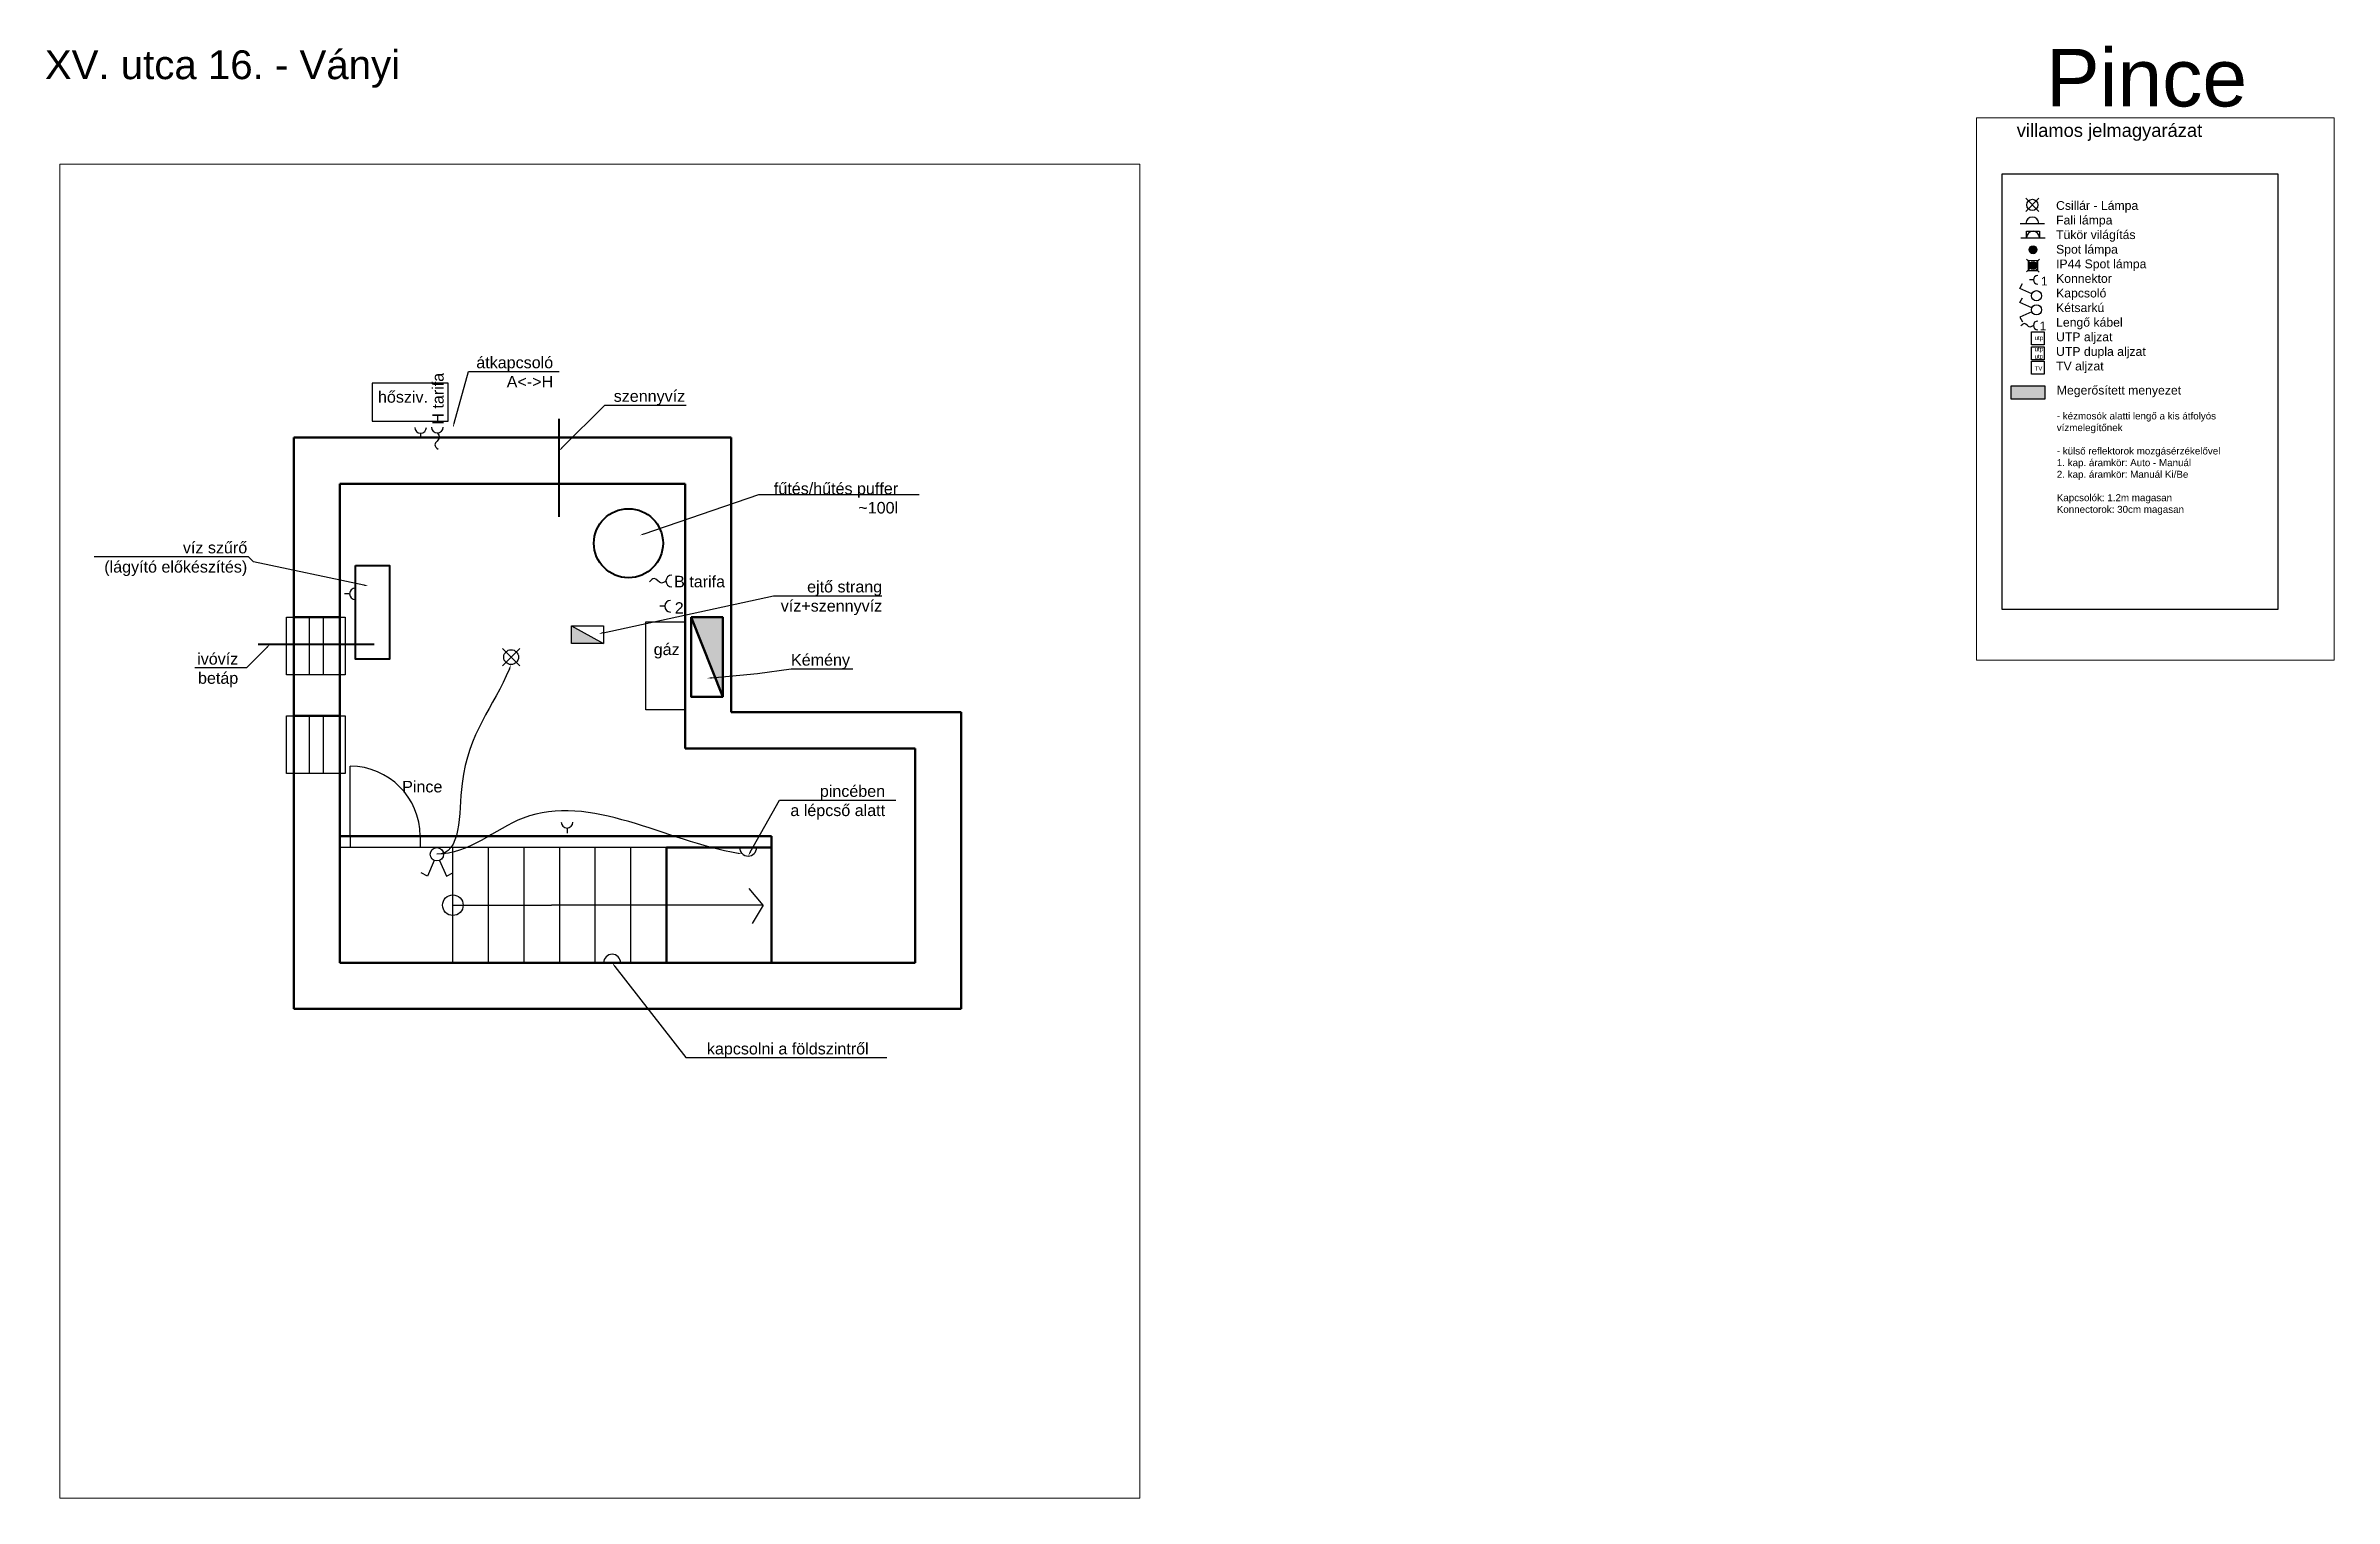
# Paper-space layout 'Építés - pince' of a CAD drawing. Header units: metres. Extents: x 8 to 406, y 4 to 256.
# The model-space entities are those that its viewports show. They can reach past a viewport. Long polylines and large blocks are cut down to what shows.
import ezdxf
from ezdxf import colors
from ezdxf.entities.mleader import LeaderData, LeaderLine
from ezdxf.math import Vec2, Vec3

# ---------------------------------------------------------------- set-up
doc = ezdxf.new("R2010")
doc.units = ezdxf.units.M
doc.header["$LTSCALE"] = 0.001
doc.linetypes.add('DASHED', pattern=[19.05, 12.7, -6.35])
for name, color, linetype, lineweight in [('ajtók', 7, 'Continuous', 25), ('gépészet - víz', 5, 'Continuous', 40), ('külső fal', 7, 'Continuous', 50), ('külső fal - sz', 7, 'DASHED', 50)]:
    doc.layers.add(name, color=color, linetype=linetype, lineweight=lineweight)
for name, color, linetype in [('fűtés', 8, 'Continuous'), ('gépészet - kapcsolók', 4, 'Continuous'), ('gépészet - villany', 6, 'Continuous'), ('lépcső', 170, 'Continuous'), ('Méret', 7, 'Continuous'), ('újfal', 1, 'Continuous'), ('újfal - gipszkarton', 1, 'Continuous')]:
    doc.layers.add(name, color=color, linetype=linetype)
doc.styles.add('dada', font='arial.ttf', dxfattribs={"height": 80})
doc.styles.get("Standard").update_dxf_attribs({"font": 'arial.ttf'})

# ---------------------------------------------------------------- blocks, each defined once
blk = doc.blocks.new('Csillar')
at = {"layer": 'gépészet - villany', "ltscale": 10000}
for p, q in [((-76, 76), (76, -76)), ((-76, -76), (76, 76))]:
    blk.add_line(p, q, dxfattribs=at)
blk.add_circle((0, 0), 64.4, dxfattribs=at)
blk = doc.blocks.new('Fali lámpa')
at = {"layer": 'gépészet - villany', "ltscale": 10000}
blk.add_line((-139, 0), (139, 0), dxfattribs=at)
blk.add_arc((0, 0), 73.7, 0, 180, dxfattribs=at)
blk = doc.blocks.new('Lámpa_Tükörvilágítás')
at = {"layer": 'gépészet - villany', "ltscale": 10000}
for p, q in [((-74, 0), (-74, 74)), ((-74, 74), (74, 74)), ((74, 74), (74, 0))]:
    blk.add_line(p, q, dxfattribs=at)
blk.add_blockref('Fali lámpa', (0, 0), dxfattribs=at)
blk = doc.blocks.new('Lámpa_Spot')
at = {"layer": 'gépészet - villany', "ltscale": 10000}
blk.add_hatch(color=256, dxfattribs=at).paths.add_polyline_path([(45, 0, 1), (-45, 0, 1)])
blk.add_circle((0, 0), 45.2, dxfattribs=at)
blk = doc.blocks.new('Lámpa_Spot_IP44')
at = {"layer": 'gépészet - villany', "ltscale": 10000}
for p, q in [((73, 73), (-73, -73)), ((-72, 75), (72, -75)), ((56, 56), (-55, 57)), ((-55, 57), (-55, -57)), ((55, -57), (56, 56)), ((-55, -57), (55, -57))]:
    blk.add_line(p, q, dxfattribs=at)
blk.add_blockref('Lámpa_Spot', (1, 1), dxfattribs=at)
blk = doc.blocks.new('Villany - kapcsoló')
at = {"layer": 'gépészet - kapcsolók', "ltscale": 10000}
for p, q in [((-249, 84), (-218, 140)), ((-111, 25), (-249, 84))]:
    blk.add_line(p, q, dxfattribs=at)
blk.add_circle((-58, 2), 57.8, dxfattribs=at)
blk = doc.blocks.new('Villany - kapcsoló 2 sarkú')
at = {"layer": 'gépészet - kapcsolók', "ltscale": 10000}
for p, q in [((-249, 84), (-218, 139)), ((-111, 24), (-249, 84)), ((-111, -22), (-249, -82)), ((-249, -82), (-218, -137))]:
    blk.add_line(p, q, dxfattribs=at)
blk.add_circle((-58, 1), 57.8, dxfattribs=at)
blk = doc.blocks.new('Villany - konector lengő')
at = {"layer": 'gépészet - kapcsolók', "ltscale": 10000}
blk.add_arc((0, 0), 50.5, 90, 270, dxfattribs=at)
blk.add_spline([(-51, 0), (-89, -18), (-153, 21), (-192, -6)], degree=3, dxfattribs=at)
at = {"layer": 'gépészet - villany', "ltscale": 10000, "style": 'dada'}
blk.add_attdef('DARAB', (21, -55), '', height=100, dxfattribs=at)
blk = doc.blocks.new('Villany - konector')
at = {"layer": 'gépészet - kapcsolók', "ltscale": 10000}
blk.add_line((-51, 0), (-94, 0), dxfattribs=at)
blk.add_arc((0, 0), 50.5, 90, 270, dxfattribs=at)
at = {"layer": 'gépészet - villany', "ltscale": 10000, "style": 'dada'}
blk.add_attdef('DARAB', (36, -65), '', height=100, dxfattribs=at)
blk = doc.blocks.new('Villany - TV')
at = {"layer": 'gépészet - kapcsolók', "ltscale": 10000}
blk.add_lwpolyline([(-148, 0), (0, 0), (0, -148), (-148, -148)], close=True, dxfattribs=at)
at = {"layer": 'gépészet - kapcsolók', "ltscale": 10000, "insert": (-111, -56), "char_height": 50, "width": 107.62, "attachment_point": 1, "style": 'dada'}
blk.add_mtext('TV', dxfattribs=at)
blk = doc.blocks.new('Villany - UTP')
at = {"layer": 'gépészet - kapcsolók', "ltscale": 10000}
blk.add_lwpolyline([(-148, 0), (0, 0), (0, -148), (-148, -148)], close=True, dxfattribs=at)
at = {"layer": 'gépészet - kapcsolók', "ltscale": 10000, "insert": (-111, -44), "char_height": 50, "width": 107.62, "attachment_point": 1, "style": 'dada'}
blk.add_mtext('utp', dxfattribs=at)
blk = doc.blocks.new('Villany - UTP dupla')
at = {"layer": 'gépészet - kapcsolók', "ltscale": 10000}
blk.add_lwpolyline([(-148, 0), (0, 0), (0, -148), (-148, -148)], close=True, dxfattribs=at)
at = {"layer": 'gépészet - kapcsolók', "ltscale": 10000, "insert": (-111, -1), "char_height": 50, "width": 107.62, "attachment_point": 1, "style": 'dada'}
blk.add_mtext('utp\\Putp', dxfattribs=at)

msp = doc.modelspace()

# ---------------------------------------------------------------- hatches: boundary and pattern name
at = {"layer": 'fűtés', "ltscale": 10000}
msp.add_hatch(color=256, dxfattribs=at).paths.add_polyline_path([(9116.308, 18628.631), (9393.906, 18472.863), (9116.308, 18472.863)])
at = {"layer": 'külső fal', "ltscale": 10000}
msp.add_hatch(color=256, dxfattribs=at).paths.add_polyline_path([(10156.804, 18701.254), (10431.149, 18701.254), (10431.149, 18010.766)])
at = {"layer": 'Méret', "ltscale": 10000, "true_color": 0xd7f6fd}
msp.add_hatch(color=7, dxfattribs=at).paths.add_polyline_path([(-4191.512, 28704.504), (-4191.512, 28553.329), (-3805.176, 28553.329), (-3805.176, 28704.504)])

# ---------------------------------------------------------------- linework, layer by layer
at = {"layer": 'ajtók', "ltscale": 10000}
for p, q in [((7195.441, 16801.441), (7195.441, 17408.095)), ((7195.441, 16801.441), (7195.441, 16701.441)), ((7802.095, 16801.441), (7802.095, 16701.441))]:
    msp.add_line(p, q, dxfattribs=at)
for points in [[(6641.099, 18201.11), (6641.099, 18701.11), (7150.963, 18701.11), (7150.963, 18201.11)], [(6641.099, 17344.84), (6641.099, 17844.84), (7150.963, 17844.84), (7150.963, 17344.84)]]:
    msp.add_lwpolyline(points, close=True, dxfattribs=at)
for points in [[(6841.217, 18201.11), (6841.217, 18701.11), (6960.716, 18701.11), (6960.716, 18201.11)], [(6841.217, 17344.84), (6841.217, 17844.84), (6960.716, 17844.84), (6960.716, 17344.84)]]:
    msp.add_lwpolyline(points, dxfattribs=at)
msp.add_arc((7195.441, 16801.441), 606.654, 0, 90, dxfattribs=at)
at = {"layer": 'fűtés', "ltscale": 10000}
msp.add_line((9116.308, 18628.631), (9393.906, 18472.863), dxfattribs=at)
for points in [[(7384.544, 20403.293), (8044.634, 20403.293), (8044.634, 20733.339), (7384.544, 20733.339)], [(9116.308, 18628.631), (9393.906, 18628.631), (9393.906, 18472.863), (9116.308, 18472.863)], [(10103.786, 17897.906), (9764.194, 17897.906), (9764.194, 18662.98), (10103.786, 18662.98)]]:
    msp.add_lwpolyline(points, close=True, dxfattribs=at)
at = {"layer": 'gépészet - villany', "ltscale": 10000}
msp.add_lwpolyline([(-4293.911, 31125.352), (-1144.263, 31125.352), (-1144.263, 26151.222), (-4293.911, 26151.222)], close=True, dxfattribs=at)
at = {"layer": 'gépészet - víz', "ltscale": 10000}
for p, q in [((9006.448, 20424.011), (9006.448, 19572.32)), ((6394.089, 18468.418), (7402.008, 18468.418))]:
    msp.add_line(p, q, dxfattribs=at)
msp.add_lwpolyline([(7240.121, 19150.807), (7535.498, 19150.807), (7535.498, 18338.184), (7240.121, 18338.184)], close=True, dxfattribs=at)
msp.add_circle((9612.26, 19344.388), 300, dxfattribs=at)
at = {"layer": 'külső fal'}
for p, q in [((6703.786, 19861.441), (6703.786, 20261.441)), ((6703.786, 20261.441), (10503.786, 20261.441)), ((6703.786, 19861.441), (6703.786, 20261.441)), ((10503.786, 20261.441), (10503.786, 17878.942)), ((6703.786, 15301.441), (6703.786, 19861.441)), ((7103.786, 17861.441), (7103.786, 19861.441)), ((7103.786, 19861.441), (9003.786, 19861.441)), ((7103.786, 19861.441), (7103.786, 15701.441)), ((10103.786, 19861.441), (7103.786, 19861.441)), ((10503.786, 17878.942), (12503.786, 17878.942)), ((10103.786, 17561.441), (12103.786, 17561.441)), ((12103.786, 17561.441), (10103.786, 17561.441)), ((12003.786, 15701.441), (7103.786, 15701.441)), ((8086.695, 15701.441), (11103.786, 15701.441)), ((8303.786, 15701.441), (8086.695, 15701.441)), ((12003.786, 15701.441), (12103.786, 15701.441)), ((12503.786, 15301.441), (6703.786, 15301.441))]:
    msp.add_line(p, q, dxfattribs=at)
at = {"layer": 'külső fal', "ltscale": 10000}
for p, q in [((10103.786, 19861.441), (10103.786, 17561.441)), ((7103.786, 18701.11), (6703.786, 18701.11)), ((10156.804, 18701.254), (10431.149, 18010.766)), ((7103.786, 17844.84), (6703.786, 17844.84)), ((12503.786, 17878.942), (12503.786, 15301.441)), ((12103.786, 17561.441), (12103.786, 15701.441)), ((10853.786, 16801.441), (7103.786, 16801.441)), ((9942.398, 15701.441), (9942.398, 16701.441)), ((9942.398, 16701.441), (10853.786, 16701.441)), ((10853.786, 16701.441), (10853.786, 16801.441))]:
    msp.add_line(p, q, dxfattribs=at)
at = {"layer": 'külső fal', "linetype": 'DASHED', "ltscale": 10000}
msp.add_line((10853.786, 16701.441), (10853.786, 15701.441), dxfattribs=at)
at = {"layer": 'külső fal', "ltscale": 10000}
msp.add_lwpolyline([(10156.804, 18701.254), (10431.149, 18701.254), (10431.149, 18010.766), (10156.804, 18010.766)], close=True, dxfattribs=at)
at = {"layer": 'külső fal - sz', "ltscale": 10000}
for p, q in [((6703.786, 18201.11), (6703.786, 18701.11)), ((7103.786, 18201.11), (7103.786, 18701.11)), ((6703.786, 17344.84), (6703.786, 17844.84)), ((7103.786, 17344.84), (7103.786, 17844.84))]:
    msp.add_line(p, q, dxfattribs=at)
at = {"layer": 'külső fal - sz', "linetype": 'DASHED', "ltscale": 10000}
msp.add_line((7103.786, 15701.441), (8086.695, 15701.441), dxfattribs=at)
at = {"layer": 'lépcső'}
for p, q in [((10853.786, 16701.441), (7103.786, 16701.441)), ((7103.786, 16701.441), (7103.786, 15701.441)), ((8086.695, 15701.441), (8086.695, 16701.441)), ((8395.979, 15701.441), (8395.979, 16701.441)), ((8705.262, 15701.441), (8705.262, 16701.441)), ((9014.546, 15701.441), (9014.546, 16701.441)), ((9323.83, 15701.441), (9323.83, 16701.441)), ((9633.114, 15701.441), (9633.114, 16701.441)), ((9942.398, 15701.441), (9942.398, 16701.441)), ((10782.897, 16201.441), (10660.801, 16346.452)), ((10782.897, 16201.441), (8943.889, 16201.441)), ((10782.897, 16201.441), (10685.516, 16041.631)), ((10853.786, 15701.441), (8086.695, 15701.441))]:
    msp.add_line(p, q, dxfattribs=at)
at = {"layer": 'lépcső', "ltscale": 10000}
for p, q in [((8086.695, 16201.441), (8943.889, 16201.441)), ((8086.695, 15701.441), (7103.786, 15701.441))]:
    msp.add_line(p, q, dxfattribs=at)
msp.add_circle((8086.695, 16201.441), 89.727, dxfattribs=at)
at = {"layer": 'újfal', "ltscale": 10000}
msp.add_lwpolyline([(-4191.512, 28704.504), (-3805.176, 28704.504), (-3805.176, 28553.329), (-4191.512, 28553.329)], close=True, dxfattribs=at)

# ---------------------------------------------------------------- block references
at = {"layer": 'gépészet - kapcsolók', "ltscale": 10000}
for name, p in [('Villany - kapcsoló', (-3842.858, 29731.664)), ('Villany - kapcsoló 2 sarkú', (-3842.843, 29571.985)), ('Villany - UTP', (-3812.178, 29320.763)), ('Villany - UTP dupla', (-3812.178, 29150.238)), ('Villany - TV', (-3812.178, 28984.801))]:
    msp.add_blockref(name, p, dxfattribs=at)
at = {"layer": 'gépészet - kapcsolók', "ltscale": 10000, "rotation": 90}
msp.add_blockref('Villany - konector', (9078.451, 16922.081), dxfattribs=at)
at = {"layer": 'gépészet - villany', "ltscale": 10000}
for name, p in [('Csillar', (-3948.709, 30771.019)), ('Fali lámpa', (-3948.709, 30558.374)), ('Lámpa_Spot_IP44', (-3941.805, 30077.664)), ('Villany - konector', (7240.121, 18905.072)), ('Csillar', (8593.001, 18355.179)), ('Fali lámpa', (9470.24, 15701.441))]:
    msp.add_blockref(name, p, dxfattribs=at)
for name, p, values in [('Villany - konector', (-3886.66, 29915.31), {'DARAB': '1'}), ('Villany - konector lengő', (-3886.66, 29393.942), {'DARAB': '1'}), ('Villany - konector lengő', (9987.797, 19016.57), {'DARAB': 'B tarifa'}), ('Villany - konector', (9977.992, 18797.237), {'DARAB': '2'})]:
    msp.add_blockref(name, p, dxfattribs=at).add_auto_attribs(values)
at = {"layer": 'gépészet - villany', "ltscale": 10000, "rotation": 90}
msp.add_blockref('Villany - konector lengő', (7951.843, 20352.531), dxfattribs=at).add_auto_attribs({'DARAB': 'H tarifa'})
at = {"layer": 'gépészet - villany', "ltscale": 10000}
for name, p, rotation in [('Villany - konector', (7806.254, 20350.565), 90), ('Villany - kapcsoló 2 sarkú', (7948.866, 16701.441), 89.99999999999999), ('Fali lámpa', (10651.244, 16701.441), 180)]:
    msp.add_blockref(name, p, dxfattribs=dict(at, rotation=rotation))
at = {"layer": 'külső fal', "ltscale": 10000}
for name, p in [('Lámpa_Tükörvilágítás', (-3941.035, 30396.295)), ('Lámpa_Spot', (-3941.035, 30258.16))]:
    msp.add_blockref(name, p, dxfattribs=at)

# ---------------------------------------------------------------- texts
at = {"ltscale": 10000, "insert": (7646.256, 17281.016), "char_height": 100, "width": 1968.071, "attachment_point": 1, "style": 'dada'}
msp.add_mtext('Pince', dxfattribs=at)
at = {"layer": 'fűtés', "ltscale": 10000, "insert": (9831.489, 18473.308), "char_height": 100, "width": 272.29647, "attachment_point": 1, "style": 'dada'}
msp.add_mtext('gáz', dxfattribs=at)
at = {"layer": 'gépészet - villany', "ltscale": 10000, "attachment_point": 1, "style": 'dada'}
for s, insert, char_height, width in [('villamos jelmagyarázat', (-4126.982, 31697.421), 150, 2768.13503), ('- kézmosók alatti lengő a kis átfolyós vízmelegítőnek\\P\\P- külső reflektorok mozgásérzékelővel\\P1. kap. áramkör: Auto - Manuál\\P2. kap. áramkör: Manuál Ki/Be\\P\\PKapcsolók: 1.2m magasan\\PKonnectorok: 30cm magasan', (-3669.246, 28400.553), 80, 2369.33867), ('hősziv.', (7436.046, 20664.686), 100, 520.89385)]:
    msp.add_mtext(s, dxfattribs=dict(at, insert=insert, char_height=char_height, width=width))
at = {"layer": 'Méret', "ltscale": 10000, "char_height": 100, "attachment_point": 1, "style": 'dada'}
for s, insert, width in [('Csillár - Lámpa\\PFali lámpa\\PTükör világítás\\PSpot lámpa\\PIP44 Spot lámpa\\PKonnektor\\PKapcsoló\\PKétsarkú\\PLengő kábel\\PUTP aljzat\\PUTP dupla aljzat\\PTV aljzat', (-3677.614, 30813.967), 1107.03707), ('Megerősített menyezet', (-3669.246, 28704.504), 1560.62516)]:
    msp.add_mtext(s, dxfattribs=dict(at, insert=insert, width=width))

# ---------------------------------------------------------------- leaders
at = {"ltscale": 10000}
ml = msp.add_multileader_mtext('Standard', dxfattribs=at)
ml.set_content('Kémény', color=256, style='dada')
ml.set_leader_properties()
ml.build(insert=Vec2(0, 0))
ml.multileader.update_dxf_attribs({"text_left_attachment_type": 6, "text_right_attachment_type": 6, "arrow_head_size": 40})
ctx = ml.context
ctx.base_point, ctx.char_height, ctx.arrow_head_size, ctx.plane_origin = Vec3(11033.719, 18252.646), 100, 40, Vec3(10293.976, 18171.868)
ctx.left_attachment, ctx.right_attachment, ctx.text_align_type = 6, 6, 2
notes = []
notes.append((ctx, [(0, (1, 1, 0), (11025.719, 18252.646), (1, 0), 8, [(0, [(10293.976, 18171.868), (10731.824, 18214.606)], 256, [])])]))
ctx.mtext.insert, ctx.mtext.alignment = Vec3(11536.742, 18382.046), 3
at = {"layer": 'gépészet - villany', "ltscale": 10000}
ml = msp.add_multileader_mtext('Standard', dxfattribs=at)
ml.set_content('átkapcsoló\\PA<->H', color=256, style='dada')
ml.set_leader_properties()
ml.build(insert=Vec2(0, 0))
ml.multileader.update_dxf_attribs({"text_left_attachment_type": 6, "text_right_attachment_type": 6, "arrow_head_size": 40})
ctx = ml.context
ctx.base_point, ctx.char_height, ctx.arrow_head_size, ctx.plane_origin = Vec3(8298.364, 20834.418), 100, 40, Vec3(8086.93, 20348.953)
ctx.left_attachment, ctx.right_attachment, ctx.text_align_type = 6, 6, 2
notes.append((ctx, [(0, (1, 1, 0), (8290.364, 20834.418), (1, 0), 8, [(0, [(8086.93, 20348.953), (8221.011, 20834.418)], 256, [])])]))
ctx.mtext.insert, ctx.mtext.alignment = Vec3(8958.003, 20964.022), 3
ml = msp.add_multileader_mtext('Standard', dxfattribs=at)
ml.set_content('')
ml.set_leader_properties()
ml.build(insert=Vec2(0, 0))
ml.multileader.update_dxf_attribs({"leader_type": 2, "has_dogleg": 0, "text_left_attachment_type": 6, "text_right_attachment_type": 6, "arrow_head_size": 40})
ctx = ml.context
ctx.base_point, ctx.char_height, ctx.arrow_head_size, ctx.plane_origin = Vec3(7947.859, 16643.645), 2, 40, Vec3(8403.212, 18290.777)
ctx.left_attachment, ctx.right_attachment = 6, 6
notes.append((ctx, [(0, (1, 1, 0), (7955.859, 16643.645), (-1, 0), 8, [(0, [(8593.001, 18290.777), (8166.754, 17258.4)], 256, [])])]))
ctx.mtext, ml.multileader.dxf.content_type = None, 0
ml = msp.add_multileader_mtext('Standard', dxfattribs=at)
ml.set_content('')
ml.set_leader_properties()
ml.build(insert=Vec2(0, 0))
ml.multileader.update_dxf_attribs({"leader_type": 2, "has_dogleg": 0, "text_left_attachment_type": 6, "text_right_attachment_type": 6, "arrow_head_size": 40})
ctx = ml.context
ctx.base_point, ctx.char_height, ctx.arrow_head_size, ctx.plane_origin = Vec3(7947.859, 16643.645), 2, 40, Vec3(10603.936, 16644.959)
ctx.left_attachment, ctx.right_attachment = 6, 6
notes.append((ctx, [(0, (1, 1, 0), (7955.859, 16643.645), (-1, 0), 8, [(0, [(10603.936, 16644.959), (8698.454, 16957.874)], 256, [])])]))
ctx.mtext, ml.multileader.dxf.content_type = None, 0
ml = msp.add_multileader_mtext('Standard', dxfattribs=at)
ml.set_content('pincében\\Pa lépcső alatt', color=256, style='dada')
ml.set_leader_properties()
ml.build(insert=Vec2(0, 0))
ml.multileader.update_dxf_attribs({"text_left_attachment_type": 6, "text_right_attachment_type": 6, "arrow_head_size": 40})
ctx = ml.context
ctx.base_point, ctx.char_height, ctx.arrow_head_size, ctx.plane_origin = Vec3(11022.722, 17114.33), 100, 40, Vec3(10651.244, 16627.764)
ctx.left_attachment, ctx.right_attachment, ctx.text_align_type = 6, 6, 2
notes.append((ctx, [(0, (1, 1, 0), (11014.722, 17114.33), (1, 0), 8, [(0, [(10651.244, 16627.764), (10924.564, 17114.33)], 256, [])])]))
ctx.mtext.insert, ctx.mtext.alignment = Vec3(11841.843, 17242.092), 3
ml = msp.add_multileader_mtext('Standard', dxfattribs=at)
ml.set_content('kapcsolni a földszintről', color=256, style='dada')
ml.set_leader_properties()
ml.build(insert=Vec2(0, 0))
ml.multileader.update_dxf_attribs({"text_left_attachment_type": 6, "text_right_attachment_type": 6, "arrow_head_size": 40})
ctx = ml.context
ctx.base_point, ctx.char_height, ctx.arrow_head_size, ctx.plane_origin = Vec3(10310.469, 14878.006), 100, 40, Vec3(9470.24, 15701.441)
ctx.left_attachment, ctx.right_attachment, ctx.text_align_type = 6, 6, 2
notes.append((ctx, [(0, (1, 1, 0), (10302.469, 14878.006), (1, 0), 8, [(0, [(9470.24, 15701.441), (10110.132, 14878.006)], 256, [])])]))
ctx.mtext.insert, ctx.mtext.alignment = Vec3(11698.826, 15005.769), 3
at = {"layer": 'gépészet - víz', "ltscale": 10000}
ml = msp.add_multileader_mtext('Standard', dxfattribs=at)
ml.set_content('szennyvíz', color=256, style='dada')
ml.set_leader_properties()
ml.build(insert=Vec2(0, 0))
ml.multileader.update_dxf_attribs({"text_left_attachment_type": 6, "text_right_attachment_type": 6, "arrow_head_size": 40})
ctx = ml.context
ctx.base_point, ctx.char_height, ctx.arrow_head_size, ctx.plane_origin = Vec3(9489.16, 20542.871), 100, 40, Vec3(9006.448, 20143.694)
ctx.left_attachment, ctx.right_attachment, ctx.text_align_type = 6, 6, 2
notes.append((ctx, [(0, (1, 1, 0), (9481.16, 20542.871), (1, 0), 8, [(0, [(9006.448, 20143.694), (9405.626, 20542.871)], 256, [])])]))
ctx.mtext.insert, ctx.mtext.alignment = Vec3(10105.007, 20672.271), 3
ml = msp.add_multileader_mtext('Standard', dxfattribs=at)
ml.set_content('fűtés/hűtés puffer\\P~100l', color=256, style='dada')
ml.set_leader_properties()
ml.build(insert=Vec2(0, 0))
ml.multileader.update_dxf_attribs({"text_left_attachment_type": 6, "text_right_attachment_type": 6, "arrow_head_size": 40})
ctx = ml.context
ctx.base_point, ctx.char_height, ctx.arrow_head_size, ctx.plane_origin = Vec3(10872.827, 19767.698), 100, 40, Vec3(9710.618, 19412.476)
ctx.left_attachment, ctx.right_attachment, ctx.text_align_type = 6, 6, 2
notes.append((ctx, [(0, (1, 1, 0), (10864.827, 19767.698), (1, 0), 8, [(0, [(9710.618, 19412.476), (10744.203, 19767.698)], 256, [])])]))
ctx.mtext.insert, ctx.mtext.alignment = Vec3(11954.909, 19869.403), 3
ml = msp.add_multileader_mtext('Standard', dxfattribs=at)
ml.set_content('víz szűrő\\P(lágyító előkészítés)', color=256, style='dada')
ml.set_leader_properties()
ml.build(insert=Vec2(0, 0))
ml.multileader.update_dxf_attribs({"text_left_attachment_type": 6, "text_right_attachment_type": 6, "arrow_head_size": 40})
ctx = ml.context
ctx.base_point, ctx.char_height, ctx.arrow_head_size, ctx.plane_origin = Vec3(5069.429, 19226.991), 100, 40, Vec3(7351.388, 18973.046)
ctx.left_attachment, ctx.right_attachment, ctx.text_align_type = 6, 6, 2
notes.append((ctx, [(0, (1, 1, 0), (6310.215, 19226.991), (-1, 0), 8, [(0, [(7351.388, 18973.046), (6354.655, 19182.55)], 256, [])])]))
ctx.mtext.insert, ctx.mtext.alignment = Vec3(6300.215, 19356.39), 3
ml = msp.add_multileader_mtext('Standard', dxfattribs=at)
ml.set_content('ejtő strang\\Pvíz+szennyvíz', color=256, style='dada')
ml.set_leader_properties()
ml.build(insert=Vec2(0, 0))
ml.multileader.update_dxf_attribs({"text_left_attachment_type": 6, "text_right_attachment_type": 6, "arrow_head_size": 40})
ctx = ml.context
ctx.base_point, ctx.char_height, ctx.arrow_head_size, ctx.plane_origin = Vec3(10937.925, 18887.826), 100, 40, Vec3(9354.659, 18559.258)
ctx.left_attachment, ctx.right_attachment, ctx.text_align_type = 6, 6, 2
notes.append((ctx, [(0, (1, 1, 0), (10929.925, 18887.826), (1, 0), 8, [(0, [(9354.659, 18559.258), (10873.021, 18887.826)], 256, [])])]))
ctx.mtext.insert, ctx.mtext.alignment = Vec3(11816.392, 19017.226), 3
ml = msp.add_multileader_mtext('Standard', dxfattribs=at)
ml.set_content('ivóvíz\\Pbetáp', color=256, style='dada')
ml.set_leader_properties()
ml.build(insert=Vec2(0, 0))
ml.multileader.update_dxf_attribs({"text_left_attachment_type": 6, "text_right_attachment_type": 6, "arrow_head_size": 40})
ctx = ml.context
ctx.base_point, ctx.char_height, ctx.arrow_head_size, ctx.plane_origin = Vec3(5875.343, 18262.842), 100, 40, Vec3(6499.676, 18468.418)
ctx.left_attachment, ctx.right_attachment, ctx.text_align_type = 6, 6, 2
notes.append((ctx, [(0, (1, 1, 0), (6232.158, 18262.842), (-1, 0), 8, [(0, [(6499.676, 18468.418), (6294.101, 18262.842)], 256, [])])]))
ctx.mtext.insert, ctx.mtext.alignment = Vec3(6222.158, 18390.604), 3
for ctx, leaders in notes:
    for number, flags, end, landing, length, lines in leaders:
        leader = LeaderData()
        leader.index, (leader.has_last_leader_line, leader.has_dogleg_vector, leader.attachment_direction) = number, flags
        leader.last_leader_point, leader.dogleg_vector, leader.dogleg_length = Vec3(end), Vec3(landing), length
        for number, points, colour, breaks in lines:
            line = LeaderLine()
            line.index, line.vertices, line.color, line.breaks = number, Vec3.list(points), colors.encode_raw_color(colour), breaks
            leader.lines.append(line)
        ctx.leaders.append(leader)

psp = doc.layouts.new('Építés - pince')

# ---------------------------------------------------------------- texts
at = {"layer": 'újfal - gipszkarton', "ltscale": 10000, "attachment_point": 1, "style": 'dada'}
for s, insert, char_height, width in [('XV. utca 16. - Ványi', (7.8, 255.63), 5, 135.4879), ('Pince', (355.51, 255.89), 10, 55.8384)]:
    psp.add_mtext(s, dxfattribs=dict(at, insert=insert, char_height=char_height, width=width))

# ---------------------------------------------------------------- viewports
at = {"layer": '0', "ltscale": 10000}
psp.add_viewport(center=(104.23, 120.03), size=(187.66, 231.657), view_center_point=(9363.366, 16844.006), view_height=11582.8678, dxfattribs=at)
at = {"layer": 'Defpoints', "ltscale": 10000}
psp.add_viewport(center=(374.52, 196.81), size=(62.13, 94.156), view_center_point=(-2542.169, 28667.443), view_height=6192.2849, status=3, dxfattribs=at)

doc.saveas('drawing.dxf')
